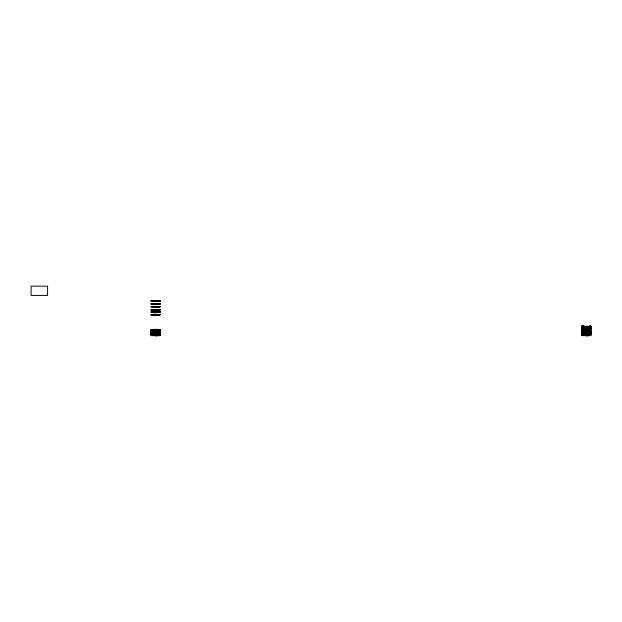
<?xml version="1.0" encoding="UTF-8"?>
<svg xmlns="http://www.w3.org/2000/svg" width="622" height="622" viewBox="0 0 622 622"><rect width="100%" height="100%" fill="white"/><g stroke="black" fill="none" stroke-linecap="round" stroke-linejoin="round"><path stroke-width="0.93" d="M153.051 301.336L153.051 300.426L150.99 300.364L150.99 301.336L160.258 301.336L160.258 300.426L159.232 300.543L159.232 301.336M153.051 300.582L153.564 300.582L153.564 301.336M159.232 300.636L158.198 300.683L158.198 301.336M153.564 300.807L154.085 301.336M150.99 300.823L160.258 300.823M154.085 301.025L154.598 301.025M157.172 301.087L157.685 301.087M154.598 301.242L155.111 301.242M156.658 301.305L157.172 301.305M150.99 303.785L160.258 303.785M154.085 303.894L154.598 303.894M159.232 303.808L157.172 303.948M154.598 304.08L155.111 304.08M156.658 304.127L157.172 304.127M152.025 306.537L153.051 306.514M154.598 306.584L155.111 306.584M156.658 306.623L157.172 306.623M159.232 306.56L159.745 306.56M155.111 306.693L156.658 306.716M157.172 306.693L159.232 306.693M160.258 309.6L150.99 309.6L150.99 310.114L160.258 310.114L160.258 309.6L159.745 310.114M154.085 309.624L153.564 310.114M150.99 309.756L152.025 309.865M152.538 309.873L153.564 309.772M156.658 309.857L157.172 309.857M159.232 309.857L159.745 309.857M152.025 309.911L152.538 309.911M157.685 309.6L157.685 310.137L158.719 310.137L158.719 309.6M155.111 311.568L156.145 311.684L156.145 312.283M153.564 311.933L154.085 311.933M156.145 311.902L156.658 311.902M159.745 311.91L160.258 311.91M150.99 312.096L151.504 312.096M153.051 312.12L153.564 312.12M156.658 312.127L157.172 312.127M159.232 312.127L159.745 312.127M155.111 314.265L154.598 314.265L154.598 314.965M155.624 314.374L156.145 314.965M156.145 314.608L156.658 314.608M159.745 314.608L160.258 314.608M153.564 314.709L154.085 314.709M150.99 314.895L151.504 314.895M153.051 314.926L153.564 314.926M156.658 314.833L157.172 314.833M159.232 314.833L159.745 314.833M152.025 315.097L151.504 315.097L151.504 314.452M152.538 315.121L153.051 315.121L153.051 314.452M582.145 325.967L583.693 325.967L583.693 335.631M583.693 326.122L584.206 326.122L584.206 335.631M590.387 326.091L589.353 326.177L589.353 335.631M589.353 326.223L588.84 326.223L588.84 335.631M581.632 326.363L590.9 326.363M584.719 326.573L585.232 326.573M581.632 326.636L584.206 326.643M587.813 326.636L588.326 326.636M590.387 326.659L590.9 326.659M584.206 326.791L584.719 326.791M585.232 326.783L585.753 326.783M587.292 326.845L587.813 326.845M588.84 326.962L589.353 326.962M589.874 326.799L590.387 326.799M581.632 326.877L590.9 326.877M584.719 326.993L585.232 326.993M586.266 327.102L587.292 327.024M587.813 327.048L588.326 327.048M585.232 327.172L585.753 327.172M587.292 327.219L587.813 327.219M581.632 327.351L582.145 327.351M583.693 327.366L585.232 327.366M585.753 327.32L586.266 327.32M586.779 327.351L587.292 327.351M590.387 327.327L590.9 327.327M581.632 327.397L590.9 327.397M585.232 327.514L586.266 327.631M587.292 327.553L588.326 327.631M589.353 327.631L589.874 327.631M584.719 327.755L585.232 327.755M586.266 327.677L587.292 327.646M588.326 327.701L589.353 327.701M585.232 327.841L585.753 327.841M581.632 327.911L590.9 327.911M581.632 328.058L582.145 328.058M583.693 328.082L584.206 328.082M582.145 328.175L583.693 328.183M585.232 328.175L586.266 328.222M587.292 328.159L587.813 328.159M589.874 328.167L590.387 328.167M584.719 328.393L585.232 328.393M586.266 328.338L586.779 328.338M587.813 328.33L588.326 328.33M589.353 328.33L589.874 328.33M581.632 328.424L590.9 328.424M584.206 328.587L584.719 328.587M585.753 328.634L586.266 328.634M586.779 328.556L587.292 328.556M590.387 328.564L590.9 328.564M581.632 328.75L582.145 328.75M583.693 328.774L584.206 328.774M585.232 328.75L585.753 328.75M587.292 328.781L587.813 328.781M589.874 328.781L590.387 328.781M582.145 328.89L582.659 328.89M583.172 328.906L583.693 328.906M586.266 328.867L586.779 328.867M581.632 328.937L590.9 328.937M586.779 329.092L587.292 329.092M588.326 329.17L589.353 329.17M590.387 329.092L590.9 329.092M584.206 329.201L584.719 329.201M585.753 329.271L586.266 329.271M155.111 329.333L154.598 329.333L154.598 335.631M155.624 329.341L156.145 329.341L156.145 335.841L156.658 335.841L156.658 329.458M581.632 329.38L582.145 329.38M583.693 329.411L584.206 329.411M585.232 329.333L585.753 329.333M586.266 329.341L586.779 329.341M587.292 329.318L587.813 329.318M589.874 329.326L590.387 329.326M581.632 329.458L590.9 329.567M582.145 329.582L583.693 329.606M153.564 329.738L154.085 329.738M156.658 329.777L157.172 329.777M159.232 329.777L159.745 329.777M584.206 329.738L584.719 329.738M587.292 329.777L587.813 329.777M588.326 329.769L589.353 329.769M589.874 329.777L590.387 329.777M151.504 329.932L150.99 329.932L160.258 329.971M155.624 329.878L156.145 329.878M582.145 329.932L581.632 329.932L590.9 329.971M586.266 329.878L586.779 329.878M151.504 330.165L152.025 330.165M152.538 330.196L153.051 330.196M153.564 330.204L154.085 330.204M156.658 330.158L157.172 330.158M157.685 330.111L158.719 330.111M159.232 330.165L159.745 330.165M582.145 330.165L582.659 330.165M583.172 330.196L583.693 330.196M584.206 330.204L584.719 330.204M587.292 330.158L587.813 330.158M588.326 330.111L589.353 330.111M589.874 330.165L590.387 330.165M157.172 330.313L157.685 330.313M158.719 330.313L159.232 330.313M159.745 330.228L160.258 330.228M587.813 330.313L588.326 330.313M589.353 330.313L589.874 330.313M590.387 330.228L590.9 330.228M150.99 330.383L151.504 330.383M152.025 330.368L152.538 330.368M153.051 330.414L153.564 330.414M156.145 330.391L156.658 330.391M157.685 330.406L158.719 330.406M581.632 330.383L582.145 330.383M582.659 330.368L583.172 330.368M583.693 330.414L584.206 330.414M586.779 330.391L587.292 330.391M588.326 330.406L589.353 330.406M150.99 330.484L160.258 330.484M581.632 330.484L590.9 330.484M152.025 330.655L152.538 330.655M155.111 330.71L155.624 330.71M157.172 330.632L159.232 330.702M582.659 330.655L583.172 330.655M585.753 330.71L586.266 330.71M587.813 330.632L588.84 330.694M589.353 330.702L589.874 330.702M150.99 330.756L151.504 330.756M153.051 330.78L155.111 330.811M156.658 330.834L157.172 330.834M159.232 330.865L159.745 330.865M581.632 330.756L582.145 330.756M583.693 330.78L585.753 330.811M587.292 330.834L587.813 330.834M589.874 330.865L590.387 330.865M150.99 330.997L160.258 330.997M581.632 330.997L590.9 330.997M150.99 331.091L151.504 331.091M156.145 331.021L156.658 331.021M158.198 331.114L158.719 331.114M581.632 331.091L582.145 331.091M586.779 331.021L587.292 331.021M588.84 331.114L589.353 331.114M151.504 331.192L153.051 331.199M155.624 331.223L156.145 331.223M157.172 331.231L157.685 331.231M582.145 331.192L583.693 331.199M586.266 331.223L586.779 331.223M587.813 331.231L588.326 331.231M153.051 331.316L153.564 331.316M156.658 331.378L157.172 331.378M158.719 331.332L159.232 331.332M583.693 331.316L584.206 331.316M587.292 331.378L587.813 331.378M589.353 331.332L589.874 331.332M150.99 331.518L160.258 331.518M581.632 331.409L590.9 331.518M154.085 331.573L155.111 331.534M156.145 331.604L156.658 331.604M159.232 331.542L159.745 331.542M584.719 331.573L585.753 331.534M586.779 331.604L587.292 331.604M589.874 331.542L590.387 331.542M150.99 331.713L151.504 331.713M152.538 331.713L153.051 331.713M157.172 331.767L157.685 331.767M158.198 331.666L158.719 331.666M159.745 331.697L160.258 331.697M581.632 331.713L582.145 331.713M583.172 331.713L583.693 331.713M587.813 331.767L588.326 331.767M588.84 331.666L589.353 331.666M590.387 331.697L590.9 331.697M151.504 331.783L152.025 331.783M155.624 331.821L156.145 331.821M156.658 331.899L157.172 331.899M158.719 331.891L159.232 331.891M582.145 331.783L582.659 331.783M586.266 331.821L586.779 331.821M587.292 331.899L587.813 331.899M589.353 331.891L589.874 331.891M150.99 332.031L160.258 332.031M581.632 332.031L590.9 332.031M153.564 332.148L154.085 332.148M155.111 332.039L155.624 332.039M156.145 332.125L156.658 332.125M158.198 332.148L158.719 332.148M159.232 332.125L159.745 332.125M584.206 332.148L584.719 332.148M585.753 332.039L586.266 332.039M586.779 332.125L587.292 332.125M588.84 332.148L589.353 332.148M589.874 332.125L590.387 332.125M151.504 332.257L152.025 332.257M152.538 332.234L153.051 332.234M155.111 332.241L154.085 332.303M582.145 332.257L582.659 332.257M583.172 332.234L583.693 332.234M585.753 332.241L584.719 332.303M155.624 332.35L156.145 332.35M157.685 332.381L158.198 332.381M158.719 332.366L159.232 332.366M159.745 332.35L160.258 332.35M586.266 332.35L586.779 332.35M588.326 332.381L588.84 332.381M589.353 332.366L589.874 332.366M590.387 332.35L590.9 332.35M150.99 332.545L160.258 332.545M581.632 332.49L590.9 332.545M153.564 332.684L154.085 332.684M155.111 332.576L155.624 332.576M156.145 332.591L157.172 332.568M158.198 332.576L158.719 332.576M159.232 332.568L159.745 332.568M584.206 332.684L584.719 332.684M585.753 332.576L586.266 332.576M586.779 332.591L587.813 332.568M588.84 332.576L589.353 332.576M589.874 332.568L590.387 332.568M151.504 332.7L152.025 332.7M152.538 332.692L153.051 332.692M154.598 332.801L155.111 332.801M155.624 332.801L156.145 332.801M158.719 332.762L159.232 332.762M159.745 332.723L160.258 332.723M582.145 332.7L582.659 332.7M583.172 332.692L583.693 332.692M585.232 332.801L585.753 332.801M586.266 332.801L586.779 332.801M589.353 332.762L589.874 332.762M590.387 332.723L590.9 332.723M150.99 332.91L151.504 332.91M152.025 332.902L152.538 332.902M153.051 332.902L153.564 332.902M154.085 332.887L154.598 332.887M159.232 332.925L159.745 332.925M581.632 332.91L582.145 332.91M582.659 332.902L583.172 332.902M583.693 332.902L584.206 332.902M584.719 332.887L585.232 332.887M589.874 332.925L590.387 332.925M150.99 333.058L160.258 333.058M581.632 333.058L590.9 333.058M151.504 333.104L152.025 333.104M152.538 333.097L153.051 333.097M153.564 333.081L155.111 333.151M158.719 333.12L159.232 333.12M582.145 333.104L582.659 333.104M583.172 333.097L583.693 333.097M584.206 333.081L585.753 333.151M589.353 333.12L589.874 333.12M150.99 333.306L151.504 333.306M152.025 333.291L152.538 333.291M153.051 333.275L153.564 333.275M155.624 333.291L157.685 333.213M159.232 333.244L160.258 333.322M581.632 333.306L582.145 333.306M582.659 333.291L583.172 333.291M583.693 333.275L584.206 333.275M586.266 333.291L588.326 333.213M589.874 333.244L590.9 333.322M152.538 333.462L153.051 333.462M153.564 333.408L154.085 333.408M154.598 333.454L155.624 333.345M158.719 333.446L159.232 333.446M583.172 333.462L583.693 333.462M584.206 333.408L584.719 333.408M585.232 333.454L586.266 333.345M589.353 333.446L589.874 333.446M150.99 333.571L160.258 333.571M581.632 333.571L590.9 333.571M150.99 333.68L151.504 333.68M152.025 333.656L152.538 333.656M153.051 333.61L155.111 333.75M159.745 333.61L160.258 333.61M581.632 333.68L582.145 333.68M582.659 333.656L583.172 333.656M583.693 333.61L585.753 333.75M590.387 333.61L590.9 333.61M151.504 333.851L152.025 333.851M152.538 333.804L153.051 333.804M157.685 333.734L158.198 333.734M159.232 333.851L159.745 333.851M582.145 333.851L582.659 333.851M583.172 333.804L583.693 333.804M588.326 333.734L588.84 333.734M589.874 333.851L590.387 333.851M153.051 333.928L153.564 333.928M155.111 333.866L155.624 333.866M157.172 333.905L157.685 333.905M158.719 333.905L159.232 333.905M159.745 333.897L160.258 333.897M583.693 333.928L584.206 333.928M585.753 333.866L586.266 333.866M587.813 333.905L588.326 333.905M589.353 333.905L589.874 333.905M590.387 333.897L590.9 333.897M150.99 334.092L160.258 334.092M581.632 334.037L590.9 334.092M151.504 334.193L152.025 334.193M152.538 334.131L153.564 334.239M158.198 334.131L158.719 334.131M159.232 334.216L160.258 334.185M582.145 334.193L582.659 334.193M583.172 334.131L584.206 334.239M588.84 334.131L589.353 334.131M589.874 334.216L590.9 334.185M152.025 334.333L152.538 334.333M154.598 334.294L155.111 334.294M157.685 334.348L158.198 334.348M582.659 334.333L583.172 334.333M585.232 334.294L585.753 334.294M588.326 334.348L588.84 334.348M152.538 334.449L153.051 334.449M153.564 334.387L154.085 334.387M158.719 334.442L159.232 334.442M159.745 334.488L160.258 334.488M583.172 334.449L583.693 334.449M584.206 334.387L584.719 334.387M589.353 334.442L589.874 334.442M590.387 334.488L590.9 334.488M150.99 334.605L160.258 334.605M581.632 334.605L590.9 334.605M153.051 334.659L153.564 334.659M155.624 334.706L156.145 334.706M156.658 334.745L157.172 334.745M158.198 334.675L158.719 334.675M159.232 334.714L159.745 334.714M583.693 334.659L584.206 334.659M586.266 334.706L586.779 334.706M587.292 334.745L587.813 334.745M588.84 334.675L589.353 334.675M589.874 334.714L590.387 334.714M153.564 334.885L154.085 334.885M154.598 334.846L155.111 334.846M156.145 334.823L156.658 334.823M584.206 334.885L584.719 334.885M585.232 334.846L585.753 334.846M586.779 334.823L587.292 334.823M157.685 334.9L158.198 334.9M158.719 334.931L159.232 334.931M588.326 334.9L588.84 334.9M589.353 334.931L589.874 334.931M150.99 335.118L160.258 335.118M581.632 335.118L590.9 335.118M158.198 335.157L158.719 335.157M588.84 335.157L589.353 335.157M154.598 335.328L155.111 335.328M155.624 335.305L156.145 335.305M156.658 335.359L157.172 335.359M157.685 335.375L158.198 335.375M585.232 335.328L585.753 335.328M586.266 335.305L586.779 335.305M587.292 335.359L587.813 335.359M588.326 335.375L588.84 335.375M155.111 335.538L155.624 335.538M156.145 335.53L156.658 335.53M585.753 335.538L586.266 335.538M586.779 335.53L587.292 335.53M156.145 335.724L155.624 335.724L155.624 329.271L155.111 329.271L155.111 335.631M156.658 335.763L157.172 335.763L157.172 329.458M586.779 335.724L586.266 335.724L586.266 326.363M587.292 335.763L587.813 335.763L587.813 326.363M590.387 335.631L590.387 325.967L590.9 325.967L590.9 335.631L581.632 335.631L581.632 325.905L582.145 325.905L582.145 335.631M589.874 326.091L589.874 335.631M588.326 326.363L588.326 335.631M587.292 326.363L587.292 335.841L586.779 335.841L586.779 326.363M585.753 326.363L585.753 335.631M585.232 326.363L585.232 335.631M584.719 326.348L584.719 335.631M583.172 325.967L583.172 335.631M582.659 325.967L582.659 335.631M159.745 300.426L159.745 301.336M159.745 304.298L159.745 303.559L160.258 303.559L160.258 304.298L150.99 304.298L150.99 303.536L153.564 303.552L153.564 304.298M159.745 306.397L159.745 306.973M159.745 311.77L159.745 312.283M159.745 314.452L159.745 314.965M159.745 329.458L159.745 335.631M159.232 303.707L159.232 304.298M159.232 306.459L159.232 306.973M159.232 309.6L159.232 310.114M159.232 311.77L159.232 312.337M159.232 314.452L159.232 315.059M159.232 329.458L159.232 335.631M158.719 300.636L158.719 301.336M158.719 303.785L158.719 304.298M158.719 306.459L158.719 306.973M158.719 311.77L158.719 312.516L157.685 312.516L157.685 311.77M158.719 314.452L158.719 315.284L157.685 315.284L157.685 314.452M158.719 329.458L158.719 335.631M158.198 303.785L158.198 304.298M158.198 306.459L158.198 306.973M158.198 309.6L158.198 310.137M158.198 311.77L158.198 312.516M158.198 314.452L158.198 315.284M158.198 329.458L158.198 335.631M157.685 300.823L157.685 301.336M157.685 303.785L157.685 304.298M157.685 306.459L157.685 306.973M157.685 329.458L157.685 335.631M157.172 300.823L157.172 301.336M157.172 303.785L157.172 304.298M157.172 306.459L157.172 306.973M157.172 309.6L157.172 310.114M157.172 311.77L157.172 312.337M157.172 314.452L157.172 315.059M156.658 300.823L156.658 301.483L155.624 301.561L155.624 300.823M156.658 303.785L156.658 304.298M156.658 306.459L156.658 306.973M156.658 310.114L156.658 309.6L155.624 309.655L155.624 310.114M156.658 311.77L156.658 312.283M156.658 314.452L156.658 314.965M156.145 300.823L156.145 301.561M156.145 303.785L156.145 304.298M156.145 306.459L156.145 306.973M156.145 309.6L156.145 310.114M155.624 303.785L155.624 304.298M155.624 306.459L155.624 306.973M155.624 311.568L155.624 312.283M155.624 314.965L155.624 314.149L155.111 314.149L155.111 314.965M155.111 300.823L155.111 301.437M155.111 303.785L155.111 304.298M155.111 306.459L155.111 306.973M155.111 309.531L155.111 310.114M155.111 312.283L155.111 311.521L154.598 311.521L154.598 312.283M154.598 300.823L154.598 301.336M154.598 303.785L154.598 304.298M154.598 306.428L154.598 306.973M154.598 310.114L154.598 309.453L154.085 309.453L154.085 310.114M154.085 303.692L154.085 304.298M154.085 306.973L154.085 306.312L153.564 306.312L153.564 306.973M154.085 311.739L154.085 312.283M154.085 314.452L154.085 314.965M154.085 329.458L154.085 335.631M153.564 311.77L153.564 312.283M153.564 314.452L153.564 314.965M153.564 329.458L153.564 335.631M153.051 303.552L153.051 304.298M153.051 306.436L153.051 306.973M153.051 309.6L153.051 310.114M153.051 311.77L153.051 312.283M153.051 329.458L153.051 335.631M152.538 300.426L152.538 301.336M152.538 303.614L152.538 304.298M152.538 306.459L152.538 306.973M152.538 309.6L152.538 310.114M152.538 311.77L152.538 312.306M152.538 314.452L152.538 315.214L152.025 315.214L152.025 314.452M152.538 329.458L152.538 335.631M152.025 300.418L152.025 301.336M152.025 303.606L152.025 304.298M152.025 306.459L152.025 306.973M152.025 309.6L152.025 310.114M152.025 311.77L152.025 312.306M152.025 329.458L152.025 335.631M151.504 300.364L151.504 301.336M151.504 303.536L151.504 304.298M151.504 306.421L151.504 306.973M151.504 309.6L151.504 310.114M151.504 311.77L151.504 312.283M151.504 329.458L151.504 335.631M47.583 286.159L31.1 286.159L31.1 295.434L47.583 295.434L47.583 286.159M160.258 306.459L150.99 306.459L150.99 306.973L160.258 306.973L160.258 306.397M160.258 311.77L150.99 311.77L150.99 312.283L160.258 312.283L160.258 311.77M160.258 314.452L150.99 314.452L150.99 314.965L160.258 314.965L160.258 314.452M160.258 329.458L150.99 329.458L150.99 335.631L160.258 335.631L160.258 329.458"/></g></svg>
